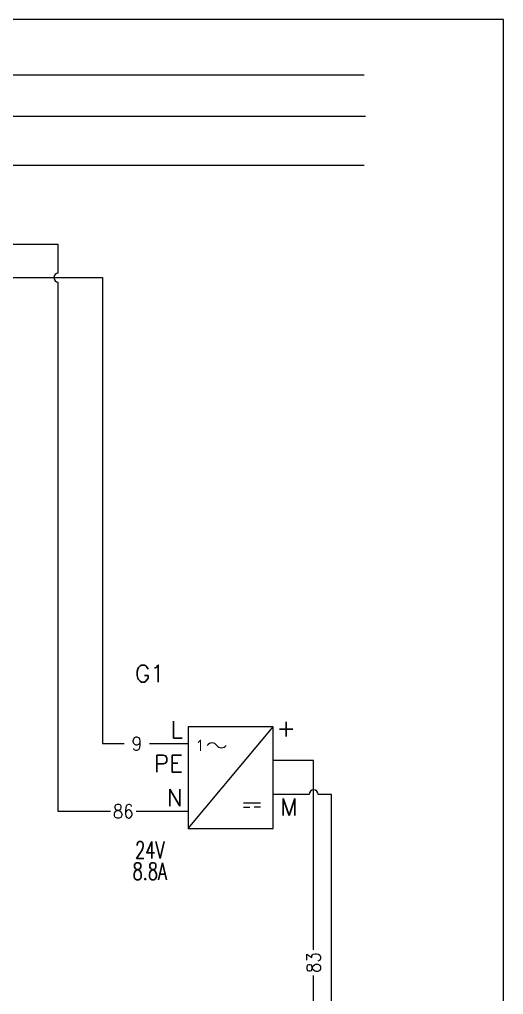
# Model space of a CAD drawing. Header units: millimetres. Extents: x 123.5 to 144.3, y 105.4 to 121.6.
# Drawn here: x 138.9 to 144.26, y 110.8 to 121.59 of the extents above; entities that cross this region are included whole.
import ezdxf
from ezdxf.enums import TextEntityAlignment as Align

# ---------------------------------------------------------------- set-up
doc = ezdxf.new("R2010")
doc.units = ezdxf.units.MM
for name, color, linetype in [('BLK_12AWG', 7, 'Continuous'), ('DESC', 250, 'Continuous'), ('SYMS', 7, 'Continuous'), ('TAGS', 250, 'Continuous'), ('TERMS', 250, 'Continuous'), ('WIREFIXED', 7, 'Continuous'), ('WIRES', 7, 'Continuous')]:
    doc.layers.add(name, color=color, linetype=linetype)
doc.styles.add('WD', font='romans.shx')
doc.styles.add('WD_IEC', font='isocp2.shx', dxfattribs={"width": 0.9, "height": 4})

# ---------------------------------------------------------------- blocks, each defined once
blk = doc.blocks.new('HPW1_1PH')
for p, q in [((0, -0.625), (0.625, 0.125)), ((0.4066, -0.4373), (0.5317, -0.4373)), ((0.4066, -0.4686), (0.4535, -0.4686)), ((0.5317, -0.4686), (0.4848, -0.4686))]:
    blk.add_line(p, q)
blk.add_lwpolyline([(0.625, 0.125), (0, 0.125), (0, -0.625), (0.625, -0.625)], close=True)
for centre, start, end in [((0.175, -0.0387), 36.8699, 143.1301), ((0.245, 0.0138), 216.8699, 323.1301)]:
    blk.add_arc(centre, 0.0438, start, end)
at = {"style": 'WD_IEC'}
blk.add_text('1', height=0.084, dxfattribs=at).set_placement((0.105, -0.0124), align=Align.MIDDLE_RIGHT)
at = {"style": 'WD', "width": 0.7}
for tag, p in [('INST', (-0.2843, 0.7938)), ('LOC', (-0.2843, 0.6242)), ('RATING1', (-0.2843, 0.285)), ('XREF', (-0.2843, -0.691)), ('DESC1', (-0.2843, -0.8472)), ('DESC2', (-0.2843, -1.0035)), ('DESC3', (-0.2843, -1.1578))]:
    blk.add_attdef(tag, text='', height=0.125, dxfattribs=at).set_placement(p, align=Align.CENTER)
at = {"style": 'WD'}
blk.add_attdef('TAG1', text='', height=0.125, dxfattribs=at).set_placement((-0.2843, 0.4546), align=Align.CENTER)
at = {"linetype": 'Continuous', "style": 'WD', "flags": 9}
for tag, p in [('MFG', (0.8868, 0.2571)), ('CAT', (0.8888, 0.2765)), ('ASSYCODE', (0.8871, -0.5638))]:
    blk.add_attdef(tag, text='', height=0.01, dxfattribs=at).set_placement(p, align=Align.CENTER)
at = {"linetype": 'Continuous', "style": 'WD', "flags": 8}
for tag, p in [('TERM01', (-0.04, 0.04)), ('TERM04', (1.3525, -0.085)), ('TERM02', (-0.04, -0.2098)), ('TERM05', (1.3525, -0.335)), ('TERM03', (-0.04, -0.46))]:
    blk.add_attdef(tag, text='', height=0.125, dxfattribs=at).set_placement(p, align=Align.RIGHT)
at = {"style": 'WD'}
for tag, p, height, flags in [('X4TERM01', (0, 0), 0.0125, 1), ('X1TERM04', (0.625, -0.125), 0.0125, 1), ('X4TERM02', (0, -0.2498), 0.0125, 1), ('X1TERM05', (0.625, -0.375), 0.0125, 1), ('X4TERM03', (0, -0.5), 0.0125, 1), ('FAMILY', (0.8618, -0.4829), 0.01, 9)]:
    blk.add_attdef(tag, p, '', height=height, dxfattribs=dict(at, flags=flags))
blk = doc.blocks.new('WD_WNV1')
at = {"style": 'WD', "width": 0.9}
blk.add_attdef('WIRENO', text='', height=0.1, rotation=90, dxfattribs=at).set_placement((0, 0), align=Align.MIDDLE_CENTER)
at = {"style": 'WD', "flags": 1}
for tag, p in [('W01USER', (0, 0.0781)), ('W02USER', (0, 0.0703)), ('W03USER', (0, 0.0625)), ('W04USER', (0, 0.0547)), ('W05USER', (0, 0.0469)), ('W06USER', (0, 0.0391)), ('W07USER', (0, 0.0312)), ('W08USER', (0, 0.0234)), ('W09USER', (0, 0.0156)), ('W10USER', (0, 0.0078))]:
    blk.add_attdef(tag, text='', height=0.005, dxfattribs=at).set_placement(p, align=Align.CENTER)
for tag, p in [('X2TERM01', (0, 0.0625)), ('X8TERM01', (0, -0.0625))]:
    blk.add_attdef(tag, p, '', height=0.01, dxfattribs=at)
at = {"color": 7, "style": 'WD'}
for tag, p in [('X2_TINY_DOT_DONT_REMOVE', (0, 0.0625)), ('X8_TINY_DOT_DONT_REMOVE', (0, -0.0625))]:
    blk.add_attdef(tag, p, '', height=0.0001, dxfattribs=at)
blk = doc.blocks.new('WD_WNH1')
at = {"style": 'WD', "flags": 1}
for tag, p in [('W01USER', (0, 0.0781)), ('W02USER', (0, 0.0703)), ('W03USER', (0, 0.0625)), ('W04USER', (0, 0.0547)), ('W05USER', (0, 0.0469)), ('W06USER', (0, 0.0391)), ('W07USER', (0, 0.0312)), ('W08USER', (0, 0.0234)), ('W09USER', (0, 0.0156)), ('W10USER', (0, 0.0078))]:
    blk.add_attdef(tag, text='', height=0.005, dxfattribs=at).set_placement(p, align=Align.CENTER)
at = {"style": 'WD', "width": 0.9}
blk.add_attdef('WIRENO', text='', height=0.1, dxfattribs=at).set_placement((0, 0), align=Align.MIDDLE_CENTER)
at = {"color": 7, "style": 'WD'}
for tag, p in [('X4_TINY_DOT_DONT_REMOVE', (-0.0625, 0)), ('X1_TINY_DOT_DONT_REMOVE', (0.0625, 0))]:
    blk.add_attdef(tag, p, '', height=0.0001, dxfattribs=at)
at = {"style": 'WD', "flags": 1}
for tag, p in [('X4TERM01', (-0.0625, 0)), ('X1TERM01', (0.0625, 0))]:
    blk.add_attdef(tag, p, '', height=0.01, dxfattribs=at)

msp = doc.modelspace()

# ---------------------------------------------------------------- linework, layer by layer
at = {"color": 7, "linetype": 'Continuous'}
for p, q in [((144.256, 121.59), (123.506, 121.59)), ((144.256, 105.405), (144.256, 121.59))]:
    msp.add_line(p, q, dxfattribs=at)
at = {"layer": 'BLK_12AWG'}
for p, q in [((124.336, 120.978), (142.711, 120.978)), ((124.351, 120.519), (142.726, 120.519)), ((124.336, 119.978), (142.711, 119.978))]:
    msp.add_line(p, q, dxfattribs=at)
at = {"layer": 'WIRES'}
for p, q in [((139.326, 119.099), (128.488, 119.099)), ((139.326, 118.785), (139.326, 119.099)), ((128.849, 118.735), (139.816, 118.735)), ((139.326, 112.827), (139.326, 118.685)), ((139.816, 118.735), (139.816, 113.577)), ((139.816, 113.577), (140.056, 113.577)), ((140.337, 113.577), (140.766, 113.577)), ((142.153, 113.39), (141.703, 113.39)), ((142.153, 111.294), (142.153, 113.39)), ((142.103, 113.015), (141.703, 113.015)), ((142.353, 113.015), (142.203, 113.015)), ((142.353, 108.574), (142.353, 113.015)), ((139.906, 112.827), (139.326, 112.827)), ((140.766, 112.827), (140.187, 112.827)), ((142.153, 108.918), (142.153, 111.013))]:
    msp.add_line(p, q, dxfattribs=at)
for centre, start, end in [((139.326, 118.735), 90, 270), ((142.153, 113.015), 0, 180)]:
    msp.add_arc(centre, 0.05, start, end, dxfattribs=at)

# ---------------------------------------------------------------- block references
at = {"layer": 'SYMS'}
ref = msp.add_blockref('HPW1_1PH', (140.766, 113.577), dxfattribs=dict(at, xscale=1.5, yscale=1.5, zscale=1.5))
ref.add_attrib('TERM01', 'L', dxfattribs={"layer": 'TERMS', "linetype": 'Continuous', "height": 0.188, "style": 'WD', "flags": 8}).set_placement((140.706, 113.637), align=Align.RIGHT)
ref.add_attrib('TERM02', 'PE', dxfattribs={"layer": 'TERMS', "linetype": 'Continuous', "height": 0.1875, "style": 'WD', "flags": 8}).set_placement((140.706, 113.263), align=Align.RIGHT)
ref.add_attrib('TERM03', 'N', dxfattribs={"layer": 'TERMS', "linetype": 'Continuous', "height": 0.188, "style": 'WD', "flags": 8}).set_placement((140.706, 112.887), align=Align.RIGHT)
ref.add_attrib('TERM04', '+', dxfattribs={"layer": 'TERMS', "linetype": 'Continuous', "height": 0.188, "style": 'WD', "flags": 8}).set_placement((141.954, 113.656), align=Align.RIGHT)
ref.add_attrib('TERM05', 'M', dxfattribs={"layer": 'TERMS', "linetype": 'Continuous', "height": 0.188, "style": 'WD', "flags": 8}).set_placement((141.979, 112.783), align=Align.RIGHT)
ref.add_attrib('TAG1', 'G1', dxfattribs={"layer": 'TAGS', "height": 0.1875, "style": 'WD'}).set_placement((140.34, 114.259), align=Align.CENTER)
ref.add_attrib('DESC2', '8.8A', dxfattribs={"layer": 'DESC', "height": 0.1875, "style": 'WD', "width": 0.7}).set_placement((140.34, 112.072), align=Align.CENTER)
ref.add_attrib('DESC1', '24V', dxfattribs={"layer": 'DESC', "height": 0.1875, "style": 'WD', "width": 0.7}).set_placement((140.34, 112.307), align=Align.CENTER)
at = {"layer": 'WIREFIXED'}
ref = msp.add_blockref('WD_WNH1', (140.196, 113.577), dxfattribs=dict(at, xscale=1.5, yscale=1.5, zscale=1.5))
ref.add_attrib('X1_TINY_DOT_DONT_REMOVE', '.', (140.337, 113.577), dxfattribs={"layer": '0', "color": 7, "height": 0.00015, "style": 'WD'})
ref.add_attrib('X4_TINY_DOT_DONT_REMOVE', '.', (140.056, 113.577), dxfattribs={"layer": '0', "color": 7, "height": 0.00015, "style": 'WD'})
ref.add_attrib('WIRENOF', '9', dxfattribs={"height": 0.15, "style": 'WD', "width": 0.9}).set_placement((140.196, 113.577), align=Align.MIDDLE_CENTER)
ref = msp.add_blockref('WD_WNH1', (140.046, 112.827), dxfattribs=dict(at, xscale=1.5, yscale=1.5, zscale=1.5))
ref.add_attrib('X1_TINY_DOT_DONT_REMOVE', '.', (140.187, 112.827), dxfattribs={"layer": '0', "color": 7, "height": 0.00015, "style": 'WD'})
ref.add_attrib('X4_TINY_DOT_DONT_REMOVE', '.', (139.906, 112.827), dxfattribs={"layer": '0', "color": 7, "height": 0.00015, "style": 'WD'})
ref.add_attrib('WIRENOF', '86', dxfattribs={"height": 0.15, "style": 'WD', "width": 0.9}).set_placement((140.046, 112.827), align=Align.MIDDLE_CENTER)
ref = msp.add_blockref('WD_WNV1', (142.153, 111.154), dxfattribs=dict(at, xscale=1.5, yscale=1.5, zscale=1.5))
ref.add_attrib('X2_TINY_DOT_DONT_REMOVE', '.', (142.153, 111.294), dxfattribs={"layer": '0', "color": 7, "height": 0.00015, "style": 'WD'})
ref.add_attrib('X8_TINY_DOT_DONT_REMOVE', '.', (142.153, 111.013), dxfattribs={"layer": '0', "color": 7, "height": 0.00015, "style": 'WD'})
ref.add_attrib('WIRENOF', '83', dxfattribs={"height": 0.15, "rotation": 90, "style": 'WD', "width": 0.9}).set_placement((142.153, 111.154), align=Align.MIDDLE_CENTER)

doc.saveas('drawing.dxf')
